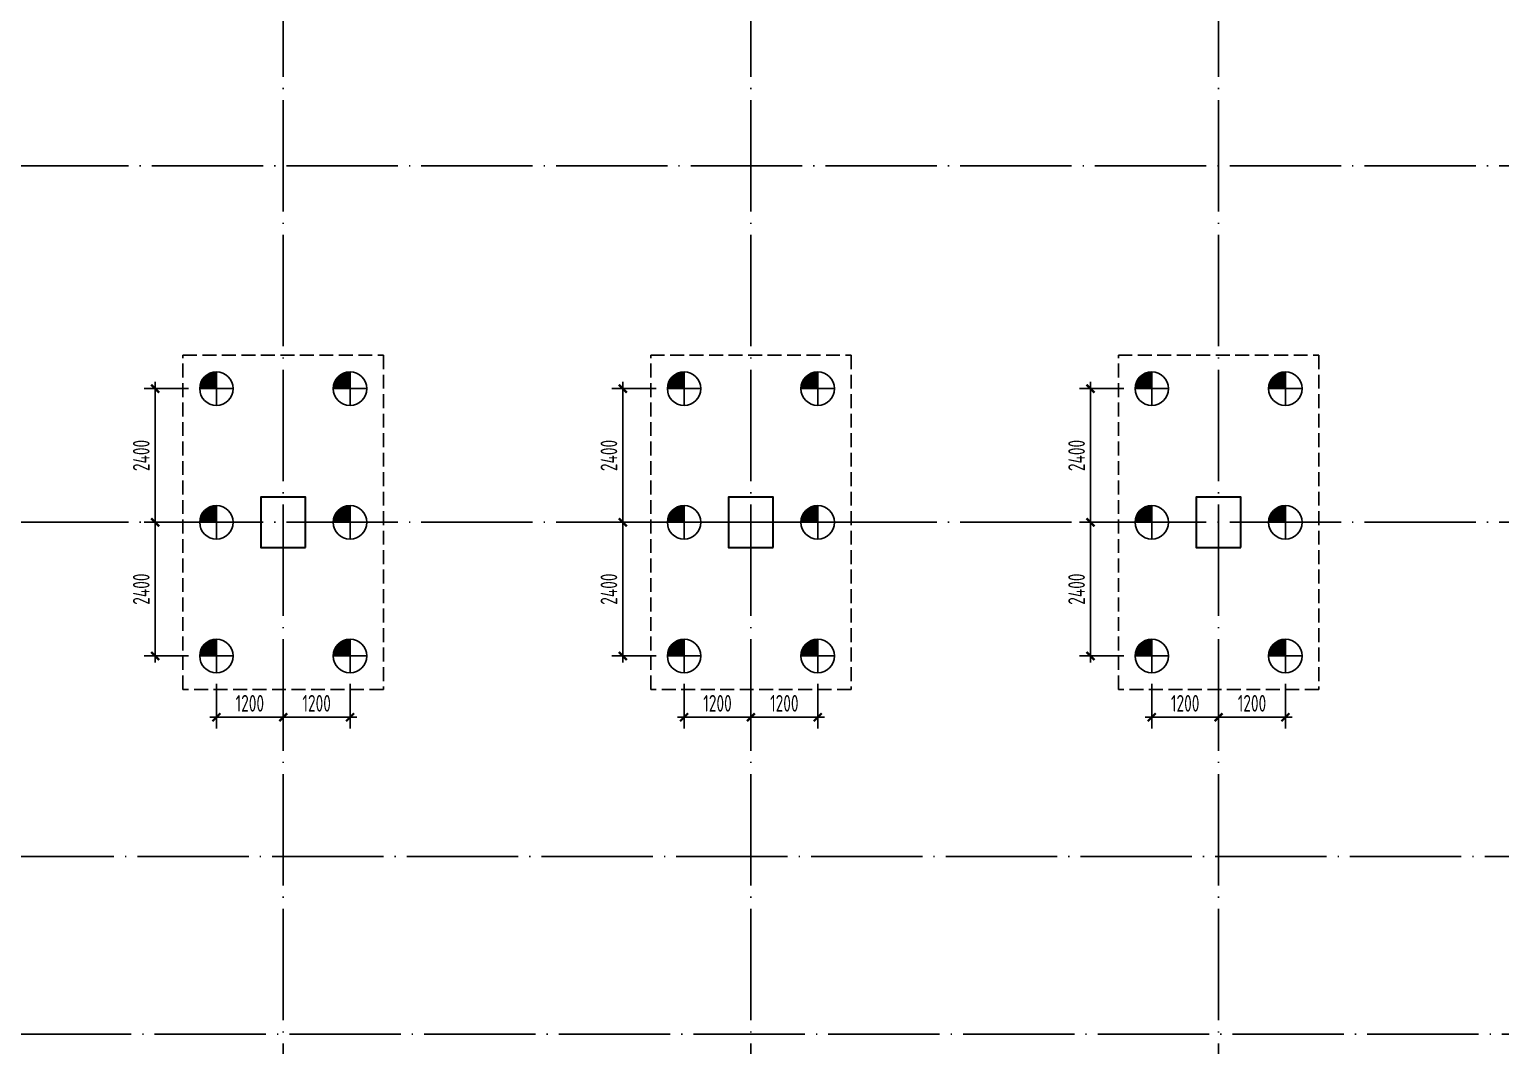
# Model space of a CAD drawing. Extents: x 2430613 to 2739493, y -1540945 to -971137.
# Drawn here: x 2528065 to 2554489, y -1025147 to -1006902 of the extents above; entities that cross this region are included whole.
import ezdxf

# ---------------------------------------------------------------- set-up
doc = ezdxf.new("R2010")
doc.units = 0
doc.header["$LTSCALE"] = 1000
doc.header["$MEASUREMENT"] = 0
doc.header["$PDMODE"] = 3
doc.header["$PDSIZE"] = 50
doc.linetypes.add('DASH', pattern=[0.35, 0.25, -0.1])
doc.linetypes.add('DOTE', pattern=[2.42, 2, -0.2, 0.02, -0.2])
doc.layers.get('0').update_dxf_attribs({"linetype": 'CONTINUOUS'})
doc.layers.get('DEFPOINTS').update_dxf_attribs({"linetype": 'CONTINUOUS'})
doc.layers.add('0S-柱-线', color=50, linetype='CONTINUOUS', lineweight=30)
for name, color, linetype in [('600直径桩', 4, 'CONTINUOUS'), ('BASE_PILE_DIM', 3, 'CONTINUOUS'), ('DOTE', 1, 'DOTE'), ('承台', 2, 'CONTINUOUS')]:
    doc.layers.add(name, color=color, linetype=linetype)
doc.styles.add('TSSD_Dimension', font='Tssdeng.shx', dxfattribs={"width": 0.7, "bigfont": 'hztxt.shx'})
doc.dimstyles.new('TSSD_100_100', dxfattribs={"dimtxt": 300, "dimasz": 100, "dimexe": 200, "dimexo": 200, "dimgap": 100, "dimtad": 1, "dimdec": 0, "dimzin": 0, "dimdsep": 46, "dimtxsty": 'TSSD_Dimension', "dimblk": 'ARCHTICK', "dimcen": 0, "dimdle": 120, "dimclrt": 7, "dimazin": 0, "dimtfac": 1, "dimtdec": 0, "dimtix": 1, "dimtmove": 2, "dimatfit": 0, "dimldrblk": 'ARCHTICK', "dimfxl": 1, "dimtolj": 1, "dimtzin": 0, "dimarcsym": 0})

# ---------------------------------------------------------------- blocks, each defined once
blk = doc.blocks.new('600Z')
at = {"layer": '600直径桩'}
h = blk.add_hatch(color=6, dxfattribs=at)
h.dxf.hatch_style = 1
h.paths.add_polyline_path([(-204995, -2276684, 0.414214), (-205295, -2276984), (-204995, -2276984)])
at = {"layer": '600直径桩', "color": 6}
for p, q in [((-204995, -2276684), (-204995, -2277284)), ((-204695, -2276984), (-205295, -2276984))]:
    blk.add_line(p, q, dxfattribs=at)
blk.add_circle((-204995, -2276984), 300, dxfattribs=at)
blk = doc.blocks.new('_ArchTick')
at = {"color": 0, "linetype": 'ByBlock', "const_width": 0.4}
blk.add_lwpolyline([(-0.71, -0.71), (0.71, 0.71)], dxfattribs=at)
blk = doc.blocks.new('*D1440')
at = {"layer": 'BASE_PILE_DIM', "color": 0, "lineweight": -2, "transparency": 16777216}
for p, q in [((2549424, -1018652), (2549424, -1019452)), ((2550624, -1018652), (2550624, -1019452)), ((2549304, -1019252), (2550744, -1019252))]:
    blk.add_line(p, q, dxfattribs=at)
at = {"layer": 'DEFPOINTS', "color": 0, "transparency": 16777216}
for p in [(2549424, -1018452), (2550624, -1018452), (2550624, -1019252)]:
    blk.add_point(p, dxfattribs=at)
at = {"layer": 'BASE_PILE_DIM', "color": 0, "lineweight": -2, "transparency": 16777216, "xscale": 100, "yscale": 100, "zscale": 100, "rotation": 180}
blk.add_blockref('_ArchTick', (2549424, -1019252), dxfattribs=at)
at = {"layer": 'BASE_PILE_DIM', "color": 0, "lineweight": -2, "transparency": 16777216, "xscale": 100, "yscale": 100, "zscale": 100}
blk.add_blockref('_ArchTick', (2550624, -1019252), dxfattribs=at)
at = {"layer": 'BASE_PILE_DIM', "color": 7, "transparency": 16777216, "insert": (2550024, -1019002), "char_height": 300, "attachment_point": 5, "style": 'TSSD_Dimension'}
blk.add_mtext('\\A1;1200', dxfattribs=at)
blk = doc.blocks.new('*D1745')
at = {"layer": 'BASE_PILE_DIM', "color": 0, "lineweight": -2, "transparency": 16777216}
for p, q in [((2547124, -1018272), (2547124, -1015632)), ((2547724, -1015752), (2546924, -1015752)), ((2547724, -1018152), (2546924, -1018152))]:
    blk.add_line(p, q, dxfattribs=at)
at = {"layer": 'DEFPOINTS', "color": 0, "transparency": 16777216}
for p in [(2547124, -1015752), (2547924, -1015752), (2547924, -1018152)]:
    blk.add_point(p, dxfattribs=at)
at = {"layer": 'BASE_PILE_DIM', "color": 0, "lineweight": -2, "transparency": 16777216, "xscale": 100, "yscale": 100, "zscale": 100}
for p, rotation in [((2547124, -1015752), 90), ((2547124, -1018152), 270)]:
    blk.add_blockref('_ArchTick', p, dxfattribs=dict(at, rotation=rotation))
at = {"layer": 'BASE_PILE_DIM', "color": 7, "transparency": 16777216, "insert": (2546874, -1016952), "char_height": 300, "attachment_point": 5, "rotation": 90, "style": 'TSSD_Dimension'}
blk.add_mtext('\\A1;2400', dxfattribs=at)
blk = doc.blocks.new('*D1746')
at = {"layer": 'BASE_PILE_DIM', "color": 0, "lineweight": -2, "transparency": 16777216}
for p, q in [((2548224, -1018652), (2548224, -1019452)), ((2549424, -1018652), (2549424, -1019452)), ((2548104, -1019252), (2549544, -1019252))]:
    blk.add_line(p, q, dxfattribs=at)
at = {"layer": 'DEFPOINTS', "color": 0, "transparency": 16777216}
for p in [(2548224, -1018452), (2549424, -1018452), (2549424, -1019252)]:
    blk.add_point(p, dxfattribs=at)
at = {"layer": 'BASE_PILE_DIM', "color": 0, "lineweight": -2, "transparency": 16777216, "xscale": 100, "yscale": 100, "zscale": 100, "rotation": 180}
blk.add_blockref('_ArchTick', (2548224, -1019252), dxfattribs=at)
at = {"layer": 'BASE_PILE_DIM', "color": 0, "lineweight": -2, "transparency": 16777216, "xscale": 100, "yscale": 100, "zscale": 100}
blk.add_blockref('_ArchTick', (2549424, -1019252), dxfattribs=at)
at = {"layer": 'BASE_PILE_DIM', "color": 7, "transparency": 16777216, "insert": (2548824, -1019002), "char_height": 300, "attachment_point": 5, "style": 'TSSD_Dimension'}
blk.add_mtext('\\A1;1200', dxfattribs=at)
blk = doc.blocks.new('*D1747')
at = {"layer": 'BASE_PILE_DIM', "color": 0, "lineweight": -2, "transparency": 16777216}
for p, q in [((2547724, -1013352), (2546924, -1013352)), ((2547124, -1015872), (2547124, -1013232)), ((2547724, -1015752), (2546924, -1015752))]:
    blk.add_line(p, q, dxfattribs=at)
at = {"layer": 'DEFPOINTS', "color": 0, "transparency": 16777216}
for p in [(2547124, -1013352), (2547924, -1013352), (2547924, -1015752)]:
    blk.add_point(p, dxfattribs=at)
at = {"layer": 'BASE_PILE_DIM', "color": 0, "lineweight": -2, "transparency": 16777216, "xscale": 100, "yscale": 100, "zscale": 100}
for p, rotation in [((2547124, -1013352), 90), ((2547124, -1015752), 270)]:
    blk.add_blockref('_ArchTick', p, dxfattribs=dict(at, rotation=rotation))
at = {"layer": 'BASE_PILE_DIM', "color": 7, "transparency": 16777216, "insert": (2546874, -1014552), "char_height": 300, "attachment_point": 5, "rotation": 90, "style": 'TSSD_Dimension'}
blk.add_mtext('\\A1;2400', dxfattribs=at)
blk = doc.blocks.new('*D1748')
at = {"layer": 'BASE_PILE_DIM', "color": 0, "lineweight": -2, "transparency": 16777216}
for p, q in [((2541024, -1018652), (2541024, -1019452)), ((2542224, -1018652), (2542224, -1019452)), ((2540904, -1019252), (2542344, -1019252))]:
    blk.add_line(p, q, dxfattribs=at)
at = {"layer": 'DEFPOINTS', "color": 0, "transparency": 16777216}
for p in [(2541024, -1018452), (2542224, -1018452), (2542224, -1019252)]:
    blk.add_point(p, dxfattribs=at)
at = {"layer": 'BASE_PILE_DIM', "color": 0, "lineweight": -2, "transparency": 16777216, "xscale": 100, "yscale": 100, "zscale": 100, "rotation": 180}
blk.add_blockref('_ArchTick', (2541024, -1019252), dxfattribs=at)
at = {"layer": 'BASE_PILE_DIM', "color": 0, "lineweight": -2, "transparency": 16777216, "xscale": 100, "yscale": 100, "zscale": 100}
blk.add_blockref('_ArchTick', (2542224, -1019252), dxfattribs=at)
at = {"layer": 'BASE_PILE_DIM', "color": 7, "transparency": 16777216, "insert": (2541624, -1019002), "char_height": 300, "attachment_point": 5, "style": 'TSSD_Dimension'}
blk.add_mtext('\\A1;1200', dxfattribs=at)
blk = doc.blocks.new('*D1749')
at = {"layer": 'BASE_PILE_DIM', "color": 0, "lineweight": -2, "transparency": 16777216}
for p, q in [((2538724, -1018272), (2538724, -1015632)), ((2539324, -1015752), (2538524, -1015752)), ((2539324, -1018152), (2538524, -1018152))]:
    blk.add_line(p, q, dxfattribs=at)
at = {"layer": 'DEFPOINTS', "color": 0, "transparency": 16777216}
for p in [(2538724, -1015752), (2539524, -1015752), (2539524, -1018152)]:
    blk.add_point(p, dxfattribs=at)
at = {"layer": 'BASE_PILE_DIM', "color": 0, "lineweight": -2, "transparency": 16777216, "xscale": 100, "yscale": 100, "zscale": 100}
for p, rotation in [((2538724, -1015752), 90), ((2538724, -1018152), 270)]:
    blk.add_blockref('_ArchTick', p, dxfattribs=dict(at, rotation=rotation))
at = {"layer": 'BASE_PILE_DIM', "color": 7, "transparency": 16777216, "insert": (2538474, -1016952), "char_height": 300, "attachment_point": 5, "rotation": 90, "style": 'TSSD_Dimension'}
blk.add_mtext('\\A1;2400', dxfattribs=at)
blk = doc.blocks.new('*D1750')
at = {"layer": 'BASE_PILE_DIM', "color": 0, "lineweight": -2, "transparency": 16777216}
for p, q in [((2539824, -1018652), (2539824, -1019452)), ((2541024, -1018652), (2541024, -1019452)), ((2539704, -1019252), (2541144, -1019252))]:
    blk.add_line(p, q, dxfattribs=at)
at = {"layer": 'DEFPOINTS', "color": 0, "transparency": 16777216}
for p in [(2539824, -1018452), (2541024, -1018452), (2541024, -1019252)]:
    blk.add_point(p, dxfattribs=at)
at = {"layer": 'BASE_PILE_DIM', "color": 0, "lineweight": -2, "transparency": 16777216, "xscale": 100, "yscale": 100, "zscale": 100, "rotation": 180}
blk.add_blockref('_ArchTick', (2539824, -1019252), dxfattribs=at)
at = {"layer": 'BASE_PILE_DIM', "color": 0, "lineweight": -2, "transparency": 16777216, "xscale": 100, "yscale": 100, "zscale": 100}
blk.add_blockref('_ArchTick', (2541024, -1019252), dxfattribs=at)
at = {"layer": 'BASE_PILE_DIM', "color": 7, "transparency": 16777216, "insert": (2540424, -1019002), "char_height": 300, "attachment_point": 5, "style": 'TSSD_Dimension'}
blk.add_mtext('\\A1;1200', dxfattribs=at)
blk = doc.blocks.new('*D1751')
at = {"layer": 'BASE_PILE_DIM', "color": 0, "lineweight": -2, "transparency": 16777216}
for p, q in [((2539324, -1013352), (2538524, -1013352)), ((2538724, -1015872), (2538724, -1013232)), ((2539324, -1015752), (2538524, -1015752))]:
    blk.add_line(p, q, dxfattribs=at)
at = {"layer": 'DEFPOINTS', "color": 0, "transparency": 16777216}
for p in [(2538724, -1013352), (2539524, -1013352), (2539524, -1015752)]:
    blk.add_point(p, dxfattribs=at)
at = {"layer": 'BASE_PILE_DIM', "color": 0, "lineweight": -2, "transparency": 16777216, "xscale": 100, "yscale": 100, "zscale": 100}
for p, rotation in [((2538724, -1013352), 90), ((2538724, -1015752), 270)]:
    blk.add_blockref('_ArchTick', p, dxfattribs=dict(at, rotation=rotation))
at = {"layer": 'BASE_PILE_DIM', "color": 7, "transparency": 16777216, "insert": (2538474, -1014552), "char_height": 300, "attachment_point": 5, "rotation": 90, "style": 'TSSD_Dimension'}
blk.add_mtext('\\A1;2400', dxfattribs=at)
blk = doc.blocks.new('*D1752')
at = {"layer": 'BASE_PILE_DIM', "color": 0, "lineweight": -2, "transparency": 16777216}
for p, q in [((2532624, -1018652), (2532624, -1019452)), ((2533824, -1018652), (2533824, -1019452)), ((2532504, -1019252), (2533944, -1019252))]:
    blk.add_line(p, q, dxfattribs=at)
at = {"layer": 'DEFPOINTS', "color": 0, "transparency": 16777216}
for p in [(2532624, -1018452), (2533824, -1018452), (2533824, -1019252)]:
    blk.add_point(p, dxfattribs=at)
at = {"layer": 'BASE_PILE_DIM', "color": 0, "lineweight": -2, "transparency": 16777216, "xscale": 100, "yscale": 100, "zscale": 100, "rotation": 180}
blk.add_blockref('_ArchTick', (2532624, -1019252), dxfattribs=at)
at = {"layer": 'BASE_PILE_DIM', "color": 0, "lineweight": -2, "transparency": 16777216, "xscale": 100, "yscale": 100, "zscale": 100}
blk.add_blockref('_ArchTick', (2533824, -1019252), dxfattribs=at)
at = {"layer": 'BASE_PILE_DIM', "color": 7, "transparency": 16777216, "insert": (2533224, -1019002), "char_height": 300, "attachment_point": 5, "style": 'TSSD_Dimension'}
blk.add_mtext('\\A1;1200', dxfattribs=at)
blk = doc.blocks.new('*D1753')
at = {"layer": 'BASE_PILE_DIM', "color": 0, "lineweight": -2, "transparency": 16777216}
for p, q in [((2530324, -1018272), (2530324, -1015632)), ((2530924, -1015752), (2530124, -1015752)), ((2530924, -1018152), (2530124, -1018152))]:
    blk.add_line(p, q, dxfattribs=at)
at = {"layer": 'DEFPOINTS', "color": 0, "transparency": 16777216}
for p in [(2530324, -1015752), (2531124, -1015752), (2531124, -1018152)]:
    blk.add_point(p, dxfattribs=at)
at = {"layer": 'BASE_PILE_DIM', "color": 0, "lineweight": -2, "transparency": 16777216, "xscale": 100, "yscale": 100, "zscale": 100}
for p, rotation in [((2530324, -1015752), 90), ((2530324, -1018152), 270)]:
    blk.add_blockref('_ArchTick', p, dxfattribs=dict(at, rotation=rotation))
at = {"layer": 'BASE_PILE_DIM', "color": 7, "transparency": 16777216, "insert": (2530074, -1016952), "char_height": 300, "attachment_point": 5, "rotation": 90, "style": 'TSSD_Dimension'}
blk.add_mtext('\\A1;2400', dxfattribs=at)
blk = doc.blocks.new('*D1754')
at = {"layer": 'BASE_PILE_DIM', "color": 0, "lineweight": -2, "transparency": 16777216}
for p, q in [((2531424, -1018652), (2531424, -1019452)), ((2532624, -1018652), (2532624, -1019452)), ((2531304, -1019252), (2532744, -1019252))]:
    blk.add_line(p, q, dxfattribs=at)
at = {"layer": 'DEFPOINTS', "color": 0, "transparency": 16777216}
for p in [(2531424, -1018452), (2532624, -1018452), (2532624, -1019252)]:
    blk.add_point(p, dxfattribs=at)
at = {"layer": 'BASE_PILE_DIM', "color": 0, "lineweight": -2, "transparency": 16777216, "xscale": 100, "yscale": 100, "zscale": 100, "rotation": 180}
blk.add_blockref('_ArchTick', (2531424, -1019252), dxfattribs=at)
at = {"layer": 'BASE_PILE_DIM', "color": 0, "lineweight": -2, "transparency": 16777216, "xscale": 100, "yscale": 100, "zscale": 100}
blk.add_blockref('_ArchTick', (2532624, -1019252), dxfattribs=at)
at = {"layer": 'BASE_PILE_DIM', "color": 7, "transparency": 16777216, "insert": (2532024, -1019002), "char_height": 300, "attachment_point": 5, "style": 'TSSD_Dimension'}
blk.add_mtext('\\A1;1200', dxfattribs=at)
blk = doc.blocks.new('*D1755')
at = {"layer": 'BASE_PILE_DIM', "color": 0, "lineweight": -2, "transparency": 16777216}
for p, q in [((2530924, -1013352), (2530124, -1013352)), ((2530324, -1015872), (2530324, -1013232)), ((2530924, -1015752), (2530124, -1015752))]:
    blk.add_line(p, q, dxfattribs=at)
at = {"layer": 'DEFPOINTS', "color": 0, "transparency": 16777216}
for p in [(2530324, -1013352), (2531124, -1013352), (2531124, -1015752)]:
    blk.add_point(p, dxfattribs=at)
at = {"layer": 'BASE_PILE_DIM', "color": 0, "lineweight": -2, "transparency": 16777216, "xscale": 100, "yscale": 100, "zscale": 100}
for p, rotation in [((2530324, -1013352), 90), ((2530324, -1015752), 270)]:
    blk.add_blockref('_ArchTick', p, dxfattribs=dict(at, rotation=rotation))
at = {"layer": 'BASE_PILE_DIM', "color": 7, "transparency": 16777216, "insert": (2530074, -1014552), "char_height": 300, "attachment_point": 5, "rotation": 90, "style": 'TSSD_Dimension'}
blk.add_mtext('\\A1;2400', dxfattribs=at)

msp = doc.modelspace()

# ---------------------------------------------------------------- linework, layer by layer
at = {"layer": '0S-柱-线'}
for points in [[(2533023.644, -1016202.126), (2533023.644, -1015302.126), (2532223.644, -1015302.126), (2532223.644, -1016202.126)], [(2541423.644, -1016202.126), (2541423.644, -1015302.126), (2540623.644, -1015302.126), (2540623.644, -1016202.126)], [(2549823.644, -1016202.126), (2549823.644, -1015302.126), (2549023.644, -1015302.126), (2549023.644, -1016202.126)]]:
    msp.add_lwpolyline(points, close=True, dxfattribs=at)
at = {"layer": 'DOTE'}
for p, q in [((2532623.644, -1092452.126), (2532623.644, -975252.126)), ((2541023.644, -1092452.126), (2541023.644, -975252.126)), ((2549423.644, -1092452.126), (2549423.644, -975252.126)), ((2462503.644, -1009352.126), (2570723.644, -1009352.126)), ((2462503.644, -1015752.126), (2570723.644, -1015752.126)), ((2570723.644, -1021752.126), (2462503.644, -1021752.126)), ((2462553.644, -1024942.126), (2570773.644, -1024942.126))]:
    msp.add_line(p, q, dxfattribs=at)
at = {"layer": '承台', "color": 251, "linetype": 'DASH'}
for points in [[(2534423.644, -1018752.126), (2530823.644, -1018752.126), (2530823.644, -1012752.126), (2534423.644, -1012752.126)], [(2542823.644, -1018752.126), (2539223.644, -1018752.126), (2539223.644, -1012752.126), (2542823.644, -1012752.126)], [(2551223.644, -1018752.126), (2547623.644, -1018752.126), (2547623.644, -1012752.126), (2551223.644, -1012752.126)]]:
    msp.add_lwpolyline(points, close=True, dxfattribs=at)

# ---------------------------------------------------------------- block references
at = {"layer": '600直径桩', "color": 6}
for p in [(2736418.307, 1263631.783), (2738818.307, 1263631.783), (2744818.307, 1263631.783), (2747218.307, 1263631.783), (2753218.307, 1263631.783), (2755618.307, 1263631.783), (2736418.307, 1261231.783), (2738818.307, 1261231.783), (2744818.307, 1261231.783), (2747218.307, 1261231.783), (2753218.307, 1261231.783), (2755618.307, 1261231.783), (2736418.307, 1258831.783), (2738818.307, 1258831.783), (2744818.307, 1258831.783), (2747218.307, 1258831.783), (2753218.307, 1258831.783), (2755618.307, 1258831.783)]:
    msp.add_blockref('600Z', p, dxfattribs=at)

# ---------------------------------------------------------------- dimensions: what is measured, and where the dimension line sits
at = {"layer": 'BASE_PILE_DIM', "color": 3}
for base, p1, p2, picture, middle in [((2530323.644, -1013352.126), (2531123.644, -1015752.126), (2531123.644, -1013352.126), '*D1755', (2530073.644, -1014552.126)), ((2538723.644, -1013352.126), (2539523.644, -1015752.126), (2539523.644, -1013352.126), '*D1751', (2538473.644, -1014552.126)), ((2547123.644, -1013352.126), (2547923.644, -1015752.126), (2547923.644, -1013352.126), '*D1747', (2546873.644, -1014552.126)), ((2530323.644, -1015752.126), (2531123.644, -1018152.126), (2531123.644, -1015752.126), '*D1753', (2530073.644, -1016952.126)), ((2538723.644, -1015752.126), (2539523.644, -1018152.126), (2539523.644, -1015752.126), '*D1749', (2538473.644, -1016952.126)), ((2547123.644, -1015752.126), (2547923.644, -1018152.126), (2547923.644, -1015752.126), '*D1745', (2546873.644, -1016952.126))]:
    dim = msp.add_linear_dim(base=base, p1=p1, p2=p2, angle=90, dimstyle='TSSD_100_100', dxfattribs=at)
    dim.commit()
    dim.dimension.update_dxf_attribs({"geometry": picture, "text_midpoint": middle})
for base, p1, p2, picture, middle in [((2532623.644, -1019252.126), (2531423.644, -1018452.126), (2532623.644, -1018452.126), '*D1754', (2532023.644, -1019002.126)), ((2533823.644, -1019252.126), (2532623.644, -1018452.126), (2533823.644, -1018452.126), '*D1752', (2533223.644, -1019002.126)), ((2541023.644, -1019252.126), (2539823.644, -1018452.126), (2541023.644, -1018452.126), '*D1750', (2540423.644, -1019002.126)), ((2542223.644, -1019252.126), (2541023.644, -1018452.126), (2542223.644, -1018452.126), '*D1748', (2541623.644, -1019002.126)), ((2549423.644, -1019252.126), (2548223.644, -1018452.126), (2549423.644, -1018452.126), '*D1746', (2548823.644, -1019002.126)), ((2550623.644, -1019252.126), (2549423.644, -1018452.126), (2550623.644, -1018452.126), '*D1440', (2550023.644, -1019002.126))]:
    dim = msp.add_linear_dim(base=base, p1=p1, p2=p2, dimstyle='TSSD_100_100', dxfattribs=at)
    dim.commit()
    dim.dimension.update_dxf_attribs({"geometry": picture, "text_midpoint": middle})

doc.saveas('drawing.dxf')
